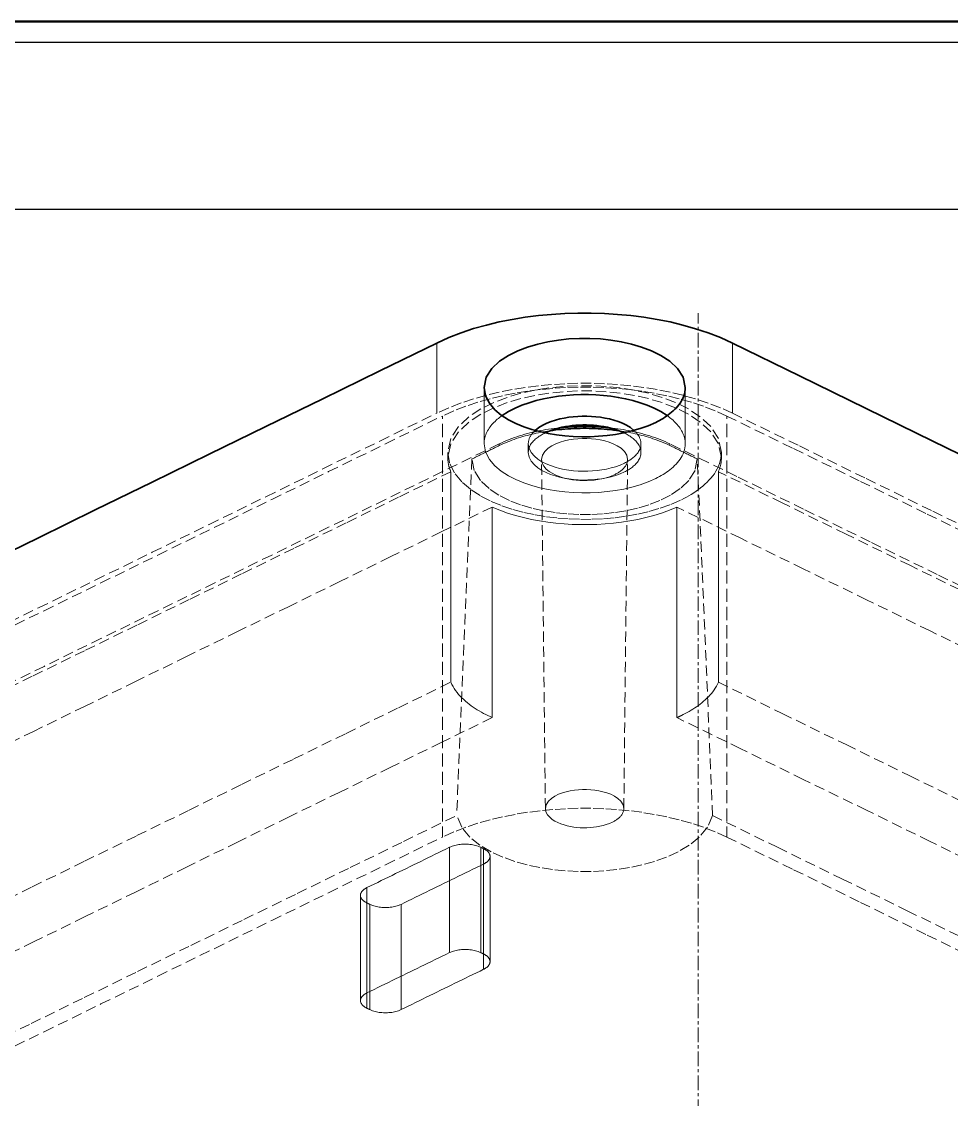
# Model space of a CAD drawing. Header units: millimetres. Extents: x 10 to 410, y 10 to 287.
# Drawn here: x 276.5 to 321.2, y 235.2 to 287 of the extents above; entities that cross this region are included whole.
import ezdxf

# ---------------------------------------------------------------- set-up
doc = ezdxf.new("R2010")
doc.units = ezdxf.units.MM
doc.linetypes.add('CENTER', pattern=[1.15, 0.7, -0.15, 0.15, -0.15])
doc.linetypes.add('DASHED', pattern=[0.75, 0.5, -0.25])
for name, color, linetype, lineweight in [('BORDER', 7, 'CONTINUOUS', 50), ('CENTER', 4, 'CENTER', 13), ('HIDDEN', 8, 'DASHED', 18), ('TITLE_BLOCK', 7, 'CONTINUOUS', 25), ('VISIBLE', 7, 'CONTINUOUS', 35)]:
    doc.layers.add(name, color=color, linetype=linetype, lineweight=lineweight)

msp = doc.modelspace()

# ---------------------------------------------------------------- linework, layer by layer
at = {"layer": 'BORDER'}
msp.add_lwpolyline([(10, 10), (410, 10), (410, 287), (10, 287)], close=True, dxfattribs=at)
at = {"layer": 'CENTER'}
msp.add_line((309, 169), (309, 273), dxfattribs=at)
at = {"layer": 'HIDDEN'}
for points in [[(296.442, 268.195), (296.442, 268.341), (296.442, 268.488), (296.442, 268.634), (296.442, 268.781), (296.442, 268.927), (296.442, 269.074), (296.442, 269.22), (296.442, 269.367), (296.442, 269.513), (296.442, 269.66), (296.442, 269.806), (296.442, 269.953), (296.442, 270.099), (296.442, 270.246), (296.442, 270.392), (296.442, 270.539), (296.442, 270.685), (296.442, 270.832), (296.442, 270.978), (296.442, 271.125), (296.442, 271.271), (296.442, 271.418), (296.442, 271.564)], [(310.646, 268.194), (310.646, 268.341), (310.646, 268.487), (310.646, 268.634), (310.646, 268.78), (310.646, 268.927), (310.646, 269.073), (310.646, 269.22), (310.646, 269.366), (310.646, 269.513), (310.646, 269.659), (310.646, 269.806), (310.646, 269.952), (310.646, 270.099), (310.646, 270.245), (310.646, 270.392), (310.646, 270.538), (310.646, 270.685), (310.646, 270.831), (310.646, 270.978), (310.646, 271.124), (310.646, 271.271), (310.646, 271.417), (310.646, 271.564)], [(310.646, 268.194), (310.067, 268.456), (309.475, 268.685), (308.872, 268.885), (308.26, 269.058), (307.643, 269.205), (307.02, 269.329), (306.393, 269.431), (305.763, 269.512), (305.13, 269.571), (304.496, 269.611), (303.862, 269.631), (303.226, 269.631), (302.592, 269.611), (301.958, 269.571), (301.325, 269.512), (300.695, 269.431), (300.068, 269.33), (299.445, 269.206), (298.827, 269.058), (298.216, 268.885), (297.613, 268.686), (297.021, 268.456), (296.442, 268.195)], [(310.372, 268.061), (309.816, 268.312), (309.246, 268.533), (308.667, 268.725), (308.079, 268.891), (307.485, 269.033), (306.886, 269.152), (306.283, 269.25), (305.677, 269.327), (305.069, 269.385), (304.46, 269.423), (303.849, 269.442), (303.239, 269.442), (302.628, 269.423), (302.019, 269.385), (301.411, 269.327), (300.805, 269.25), (300.202, 269.152), (299.603, 269.033), (299.009, 268.891), (298.421, 268.725), (297.841, 268.533), (297.272, 268.313), (296.715, 268.061)], [(310.11, 266.31), (309.967, 266.978), (309.597, 267.554), (309.097, 268.024), (308.524, 268.403), (307.908, 268.709), (307.267, 268.955), (306.607, 269.15), (305.936, 269.301), (305.258, 269.41), (304.574, 269.482), (303.887, 269.517), (303.2, 269.517), (302.513, 269.482), (301.829, 269.41), (301.151, 269.301), (300.48, 269.15), (299.821, 268.955), (299.179, 268.709), (298.563, 268.403), (297.99, 268.024), (297.49, 267.554), (297.12, 266.978), (296.977, 266.31)], [(310.11, 266.057), (309.967, 266.725), (309.597, 267.302), (309.097, 267.771), (308.524, 268.15), (307.908, 268.457), (307.267, 268.703), (306.607, 268.898), (305.936, 269.048), (305.258, 269.157), (304.574, 269.229), (303.887, 269.264), (303.2, 269.264), (302.513, 269.229), (301.829, 269.157), (301.151, 269.048), (300.48, 268.898), (299.821, 268.703), (299.179, 268.457), (298.563, 268.15), (297.99, 267.771), (297.49, 267.302), (297.12, 266.725), (296.977, 266.057)], [(298.715, 266.731), (298.715, 266.848), (298.715, 266.966), (298.715, 267.083), (298.715, 267.2), (298.715, 267.317), (298.715, 267.434), (298.715, 267.552), (298.715, 267.669), (298.715, 267.786), (298.715, 267.903), (298.715, 268.02), (298.715, 268.138), (298.715, 268.255), (298.715, 268.372), (298.715, 268.489), (298.715, 268.606), (298.715, 268.724), (298.715, 268.841), (298.715, 268.958), (298.715, 269.075), (298.715, 269.192), (298.715, 269.31), (298.715, 269.427)], [(308.372, 266.731), (308.372, 266.848), (308.372, 266.966), (308.372, 267.083), (308.372, 267.2), (308.372, 267.317), (308.372, 267.434), (308.372, 267.552), (308.372, 267.669), (308.372, 267.786), (308.372, 267.903), (308.372, 268.02), (308.372, 268.138), (308.372, 268.255), (308.372, 268.372), (308.372, 268.489), (308.372, 268.606), (308.372, 268.724), (308.372, 268.841), (308.372, 268.958), (308.372, 269.075), (308.372, 269.192), (308.372, 269.31), (308.372, 269.427)], [(233.614, 237.477), (236.345, 238.812), (239.077, 240.148), (241.809, 241.483), (244.54, 242.819), (247.272, 244.155), (250.004, 245.49), (252.735, 246.826), (255.467, 248.161), (258.199, 249.497), (260.93, 250.832), (263.662, 252.168), (266.394, 253.504), (269.125, 254.839), (271.857, 256.175), (274.589, 257.51), (277.321, 258.846), (280.052, 260.181), (282.784, 261.517), (285.516, 262.853), (288.247, 264.188), (290.979, 265.524), (293.711, 266.859), (296.442, 268.195)], [(310.646, 268.194), (313.852, 266.626), (317.058, 265.058), (320.264, 263.49), (323.47, 261.922), (326.676, 260.354), (329.883, 258.785), (333.089, 257.217), (336.295, 255.649), (339.501, 254.081), (342.707, 252.513), (345.913, 250.945), (349.12, 249.377), (352.326, 247.809), (355.532, 246.24), (358.738, 244.672), (361.944, 243.104), (365.151, 241.536), (368.357, 239.968), (371.563, 238.4), (374.769, 236.832), (377.975, 235.264), (381.181, 233.695), (384.388, 232.127)], [(233.887, 237.343), (236.619, 238.679), (239.35, 240.014), (242.082, 241.35), (244.814, 242.685), (247.545, 244.021), (250.277, 245.357), (253.009, 246.692), (255.74, 248.028), (258.472, 249.363), (261.204, 250.699), (263.935, 252.034), (266.667, 253.37), (269.399, 254.706), (272.13, 256.041), (274.862, 257.377), (277.594, 258.712), (280.325, 260.048), (283.057, 261.383), (285.789, 262.719), (288.52, 264.055), (291.252, 265.39), (293.984, 266.726), (296.715, 268.061)], [(296.715, 247.844), (296.715, 248.723), (296.715, 249.602), (296.715, 250.481), (296.715, 251.36), (296.715, 252.239), (296.715, 253.118), (296.715, 253.997), (296.715, 254.876), (296.715, 255.755), (296.715, 256.634), (296.715, 257.513), (296.715, 258.392), (296.715, 259.271), (296.715, 260.15), (296.715, 261.029), (296.715, 261.908), (296.715, 262.787), (296.715, 263.666), (296.715, 264.545), (296.715, 265.424), (296.715, 266.303), (296.715, 267.182), (296.715, 268.061)], [(299.579, 268.079), (299.52, 268.037), (299.462, 267.993), (299.406, 267.948), (299.35, 267.902), (299.296, 267.854), (299.243, 267.805), (299.191, 267.754), (299.142, 267.702), (299.093, 267.648), (299.047, 267.592), (299.003, 267.535), (298.961, 267.476), (298.922, 267.415), (298.885, 267.353), (298.851, 267.289), (298.821, 267.223), (298.794, 267.156), (298.77, 267.087), (298.751, 267.018), (298.735, 266.947), (298.724, 266.876), (298.717, 266.804), (298.715, 266.731)], [(308.372, 266.731), (308.37, 266.804), (308.363, 266.876), (308.352, 266.947), (308.336, 267.018), (308.317, 267.087), (308.293, 267.156), (308.266, 267.223), (308.236, 267.289), (308.202, 267.353), (308.165, 267.415), (308.126, 267.476), (308.084, 267.535), (308.04, 267.592), (307.994, 267.648), (307.946, 267.702), (307.896, 267.754), (307.844, 267.805), (307.791, 267.854), (307.737, 267.902), (307.681, 267.948), (307.625, 267.993), (307.567, 268.037), (307.508, 268.079)], [(310.372, 268.061), (313.579, 266.493), (316.785, 264.924), (319.991, 263.356), (323.197, 261.788), (326.403, 260.22), (329.609, 258.652), (332.816, 257.084), (336.022, 255.516), (339.228, 253.948), (342.434, 252.379), (345.64, 250.811), (348.847, 249.243), (352.053, 247.675), (355.259, 246.107), (358.465, 244.539), (361.671, 242.971), (364.877, 241.403), (368.084, 239.834), (371.29, 238.266), (374.496, 236.698), (377.702, 235.13), (380.908, 233.562), (384.114, 231.994)], [(310.372, 247.844), (310.372, 248.723), (310.372, 249.602), (310.372, 250.481), (310.372, 251.36), (310.372, 252.239), (310.372, 253.118), (310.372, 253.997), (310.372, 254.876), (310.372, 255.755), (310.372, 256.634), (310.372, 257.513), (310.372, 258.392), (310.372, 259.271), (310.372, 260.15), (310.372, 261.029), (310.372, 261.908), (310.372, 262.787), (310.372, 263.666), (310.372, 264.545), (310.372, 265.424), (310.372, 266.303), (310.372, 267.182), (310.372, 268.061)], [(299.447, 266.725), (299.564, 266.781), (299.684, 266.835), (299.804, 266.886), (299.925, 266.935), (300.047, 266.981), (300.17, 267.025), (300.293, 267.067), (300.417, 267.107), (300.542, 267.146), (300.668, 267.182), (300.794, 267.216), (300.92, 267.248), (301.047, 267.279), (301.175, 267.308), (301.302, 267.335), (301.43, 267.36), (301.559, 267.384), (301.687, 267.406), (301.816, 267.426), (301.945, 267.445), (302.075, 267.463), (302.204, 267.478), (302.334, 267.493)], [(299.447, 266.641), (299.546, 266.689), (299.647, 266.735), (299.748, 266.779), (299.85, 266.821), (299.953, 266.861), (300.056, 266.9), (300.16, 266.938), (300.265, 266.974), (300.37, 267.008), (300.475, 267.041), (300.581, 267.073), (300.687, 267.103), (300.794, 267.132), (300.901, 267.159), (301.008, 267.185), (301.116, 267.21), (301.224, 267.234), (301.332, 267.256), (301.44, 267.278), (301.549, 267.298), (301.658, 267.317), (301.767, 267.334), (301.876, 267.351)], [(301.175, 267.369), (301.151, 267.348), (301.128, 267.325), (301.105, 267.302), (301.083, 267.279), (301.061, 267.255), (301.04, 267.231), (301.019, 267.206), (301, 267.18), (300.981, 267.154), (300.963, 267.127), (300.946, 267.099), (300.93, 267.071), (300.915, 267.042), (300.902, 267.013), (300.889, 266.983), (300.878, 266.953), (300.868, 266.922), (300.859, 266.891), (300.852, 266.86), (300.847, 266.828), (300.843, 266.796), (300.84, 266.764), (300.84, 266.731)], [(301.651, 267.255), (301.6, 267.229), (301.549, 267.203), (301.499, 267.176), (301.45, 267.147), (301.402, 267.117), (301.354, 267.086), (301.307, 267.053), (301.261, 267.019), (301.217, 266.984), (301.174, 266.947), (301.132, 266.908), (301.092, 266.868), (301.053, 266.825), (301.017, 266.781), (300.983, 266.735), (300.952, 266.688), (300.924, 266.638), (300.899, 266.587), (300.878, 266.534), (300.862, 266.479), (300.85, 266.424), (300.842, 266.367), (300.84, 266.31)], [(304.753, 267.493), (304.883, 267.478), (305.013, 267.463), (305.142, 267.445), (305.271, 267.426), (305.4, 267.406), (305.529, 267.384), (305.657, 267.36), (305.785, 267.334), (305.913, 267.307), (306.04, 267.279), (306.167, 267.248), (306.294, 267.216), (306.42, 267.181), (306.545, 267.145), (306.67, 267.107), (306.794, 267.067), (306.918, 267.025), (307.041, 266.981), (307.163, 266.934), (307.284, 266.886), (307.404, 266.835), (307.523, 266.781), (307.641, 266.725)], [(305.211, 267.351), (305.32, 267.334), (305.429, 267.317), (305.538, 267.298), (305.647, 267.278), (305.755, 267.256), (305.863, 267.234), (305.971, 267.21), (306.079, 267.185), (306.186, 267.159), (306.293, 267.131), (306.4, 267.103), (306.506, 267.072), (306.612, 267.041), (306.718, 267.008), (306.823, 266.973), (306.927, 266.938), (307.031, 266.9), (307.134, 266.861), (307.237, 266.82), (307.339, 266.778), (307.441, 266.734), (307.541, 266.688), (307.641, 266.641)], [(306.248, 266.31), (306.245, 266.367), (306.238, 266.424), (306.225, 266.479), (306.209, 266.534), (306.188, 266.587), (306.163, 266.638), (306.135, 266.688), (306.104, 266.735), (306.07, 266.781), (306.034, 266.825), (305.995, 266.868), (305.955, 266.908), (305.914, 266.947), (305.87, 266.984), (305.826, 267.019), (305.78, 267.053), (305.733, 267.086), (305.685, 267.117), (305.637, 267.147), (305.588, 267.176), (305.538, 267.203), (305.487, 267.229), (305.436, 267.255)], [(306.248, 266.731), (306.247, 266.764), (306.244, 266.796), (306.24, 266.828), (306.235, 266.86), (306.228, 266.891), (306.219, 266.922), (306.209, 266.953), (306.198, 266.983), (306.185, 267.013), (306.172, 267.042), (306.157, 267.071), (306.141, 267.099), (306.124, 267.127), (306.106, 267.154), (306.087, 267.18), (306.068, 267.206), (306.047, 267.231), (306.026, 267.255), (306.005, 267.279), (305.982, 267.302), (305.959, 267.325), (305.936, 267.348), (305.912, 267.369)], [(299.447, 266.725), (296.715, 265.39), (293.983, 264.054), (291.251, 262.719), (288.52, 261.383), (285.788, 260.048), (283.056, 258.712), (280.325, 257.376), (277.593, 256.041), (274.861, 254.705), (272.13, 253.37), (269.398, 252.034), (266.666, 250.699), (263.935, 249.363), (261.203, 248.027), (258.471, 246.692), (255.74, 245.356), (253.008, 244.021), (250.276, 242.685), (247.545, 241.35), (244.813, 240.014), (242.081, 238.678), (239.35, 237.343), (236.618, 236.007)], [(298.136, 266), (298.193, 266.028), (298.25, 266.056), (298.307, 266.084), (298.364, 266.112), (298.421, 266.14), (298.478, 266.168), (298.535, 266.195), (298.592, 266.223), (298.649, 266.251), (298.706, 266.279), (298.763, 266.307), (298.82, 266.335), (298.877, 266.363), (298.934, 266.39), (298.991, 266.418), (299.048, 266.446), (299.105, 266.474), (299.162, 266.502), (299.219, 266.53), (299.276, 266.558), (299.333, 266.585), (299.39, 266.613), (299.447, 266.641)], [(298.715, 266.731), (298.784, 266.334), (298.97, 265.975), (299.233, 265.667), (299.544, 265.408), (299.886, 265.19), (300.247, 265.006), (300.622, 264.851), (301.006, 264.722), (301.398, 264.616), (301.794, 264.531), (302.194, 264.464), (302.596, 264.416), (303.001, 264.385), (303.406, 264.371), (303.811, 264.374), (304.216, 264.393), (304.62, 264.43), (305.022, 264.484), (305.421, 264.556), (305.816, 264.648), (306.205, 264.761), (306.587, 264.898), (306.958, 265.062)], [(299.447, 266.641), (299.447, 266.645), (299.447, 266.649), (299.447, 266.652), (299.447, 266.656), (299.447, 266.66), (299.447, 266.663), (299.447, 266.667), (299.447, 266.67), (299.447, 266.674), (299.447, 266.678), (299.447, 266.681), (299.447, 266.685), (299.447, 266.689), (299.447, 266.692), (299.447, 266.696), (299.447, 266.7), (299.447, 266.703), (299.447, 266.707), (299.447, 266.711), (299.447, 266.714), (299.447, 266.718), (299.447, 266.722), (299.447, 266.725)], [(300.84, 266.731), (300.878, 266.509), (300.982, 266.308), (301.13, 266.135), (301.304, 265.99), (301.495, 265.868), (301.698, 265.765), (301.907, 265.679), (302.123, 265.606), (302.342, 265.547), (302.564, 265.499), (302.788, 265.462), (303.013, 265.435), (303.24, 265.417), (303.466, 265.41), (303.693, 265.411), (303.92, 265.422), (304.146, 265.442), (304.371, 265.473), (304.595, 265.513), (304.816, 265.565), (305.034, 265.628), (305.248, 265.705), (305.455, 265.796)], [(300.84, 266.31), (300.84, 266.328), (300.84, 266.347), (300.84, 266.365), (300.84, 266.383), (300.84, 266.402), (300.84, 266.42), (300.84, 266.438), (300.84, 266.457), (300.84, 266.475), (300.84, 266.493), (300.84, 266.512), (300.84, 266.53), (300.84, 266.548), (300.84, 266.566), (300.84, 266.585), (300.84, 266.603), (300.84, 266.621), (300.84, 266.64), (300.84, 266.658), (300.84, 266.676), (300.84, 266.695), (300.84, 266.713), (300.84, 266.731)], [(305.61, 265.968), (305.566, 266.179), (305.451, 266.361), (305.294, 266.51), (305.114, 266.63), (304.92, 266.727), (304.717, 266.805), (304.51, 266.866), (304.298, 266.914), (304.084, 266.948), (303.868, 266.971), (303.652, 266.982), (303.435, 266.982), (303.219, 266.971), (303.003, 266.948), (302.789, 266.914), (302.578, 266.866), (302.37, 266.805), (302.167, 266.727), (301.974, 266.63), (301.793, 266.51), (301.636, 266.361), (301.521, 266.179), (301.477, 265.968)], [(305.455, 265.796), (305.505, 265.821), (305.555, 265.848), (305.604, 265.875), (305.652, 265.904), (305.7, 265.933), (305.746, 265.964), (305.792, 265.997), (305.837, 266.031), (305.88, 266.066), (305.923, 266.103), (305.963, 266.141), (306.003, 266.181), (306.04, 266.223), (306.075, 266.267), (306.108, 266.312), (306.138, 266.359), (306.166, 266.408), (306.19, 266.459), (306.21, 266.511), (306.226, 266.565), (306.238, 266.62), (306.245, 266.675), (306.248, 266.731)], [(306.248, 266.31), (306.248, 266.328), (306.248, 266.347), (306.248, 266.365), (306.248, 266.383), (306.248, 266.402), (306.248, 266.42), (306.248, 266.438), (306.248, 266.457), (306.248, 266.475), (306.248, 266.493), (306.248, 266.512), (306.248, 266.53), (306.248, 266.548), (306.248, 266.566), (306.248, 266.585), (306.248, 266.603), (306.248, 266.621), (306.248, 266.64), (306.248, 266.658), (306.248, 266.676), (306.248, 266.695), (306.248, 266.713), (306.248, 266.731)], [(306.958, 265.062), (307.047, 265.106), (307.135, 265.153), (307.223, 265.202), (307.309, 265.253), (307.394, 265.306), (307.477, 265.362), (307.559, 265.42), (307.639, 265.48), (307.716, 265.543), (307.792, 265.609), (307.865, 265.678), (307.935, 265.749), (308.001, 265.824), (308.064, 265.902), (308.123, 265.983), (308.177, 266.067), (308.226, 266.155), (308.269, 266.245), (308.305, 266.338), (308.334, 266.434), (308.355, 266.532), (308.368, 266.631), (308.372, 266.731)], [(381.383, 230.658), (378.177, 232.226), (374.97, 233.794), (371.764, 235.363), (368.558, 236.931), (365.352, 238.499), (362.146, 240.067), (358.94, 241.635), (355.733, 243.203), (352.527, 244.771), (349.321, 246.339), (346.115, 247.908), (342.909, 249.476), (339.702, 251.044), (336.496, 252.612), (333.29, 254.18), (330.084, 255.748), (326.878, 257.316), (323.672, 258.884), (320.465, 260.453), (317.259, 262.021), (314.053, 263.589), (310.847, 265.157), (307.641, 266.725)], [(307.641, 266.641), (307.641, 266.644), (307.641, 266.648), (307.641, 266.652), (307.641, 266.655), (307.641, 266.659), (307.641, 266.663), (307.641, 266.666), (307.641, 266.67), (307.641, 266.674), (307.641, 266.677), (307.641, 266.681), (307.641, 266.685), (307.641, 266.688), (307.641, 266.692), (307.641, 266.696), (307.641, 266.699), (307.641, 266.703), (307.641, 266.707), (307.641, 266.71), (307.641, 266.714), (307.641, 266.718), (307.641, 266.721), (307.641, 266.725)], [(307.641, 266.641), (307.698, 266.613), (307.755, 266.585), (307.812, 266.557), (307.869, 266.529), (307.926, 266.502), (307.983, 266.474), (308.04, 266.446), (308.097, 266.418), (308.154, 266.39), (308.211, 266.362), (308.268, 266.334), (308.324, 266.306), (308.381, 266.279), (308.438, 266.251), (308.495, 266.223), (308.552, 266.195), (308.609, 266.167), (308.666, 266.139), (308.723, 266.111), (308.78, 266.084), (308.837, 266.056), (308.894, 266.028), (308.951, 266)], [(296.977, 266.31), (297.071, 265.769), (297.323, 265.281), (297.681, 264.863), (298.105, 264.511), (298.569, 264.214), (299.061, 263.964), (299.57, 263.753), (300.093, 263.578), (300.625, 263.433), (301.164, 263.317), (301.708, 263.227), (302.255, 263.161), (302.805, 263.119), (303.356, 263.1), (303.908, 263.104), (304.458, 263.13), (305.008, 263.18), (305.554, 263.253), (306.097, 263.352), (306.634, 263.477), (307.163, 263.631), (307.682, 263.817), (308.187, 264.039)], [(296.977, 266.057), (296.977, 266.068), (296.977, 266.079), (296.977, 266.09), (296.977, 266.101), (296.977, 266.112), (296.977, 266.123), (296.977, 266.134), (296.977, 266.145), (296.977, 266.156), (296.977, 266.167), (296.977, 266.178), (296.977, 266.189), (296.977, 266.2), (296.977, 266.211), (296.977, 266.222), (296.977, 266.233), (296.977, 266.244), (296.977, 266.255), (296.977, 266.266), (296.977, 266.277), (296.977, 266.288), (296.977, 266.299), (296.977, 266.31)], [(296.977, 266.057), (296.977, 266.027), (296.978, 265.997), (296.979, 265.968), (296.981, 265.938), (296.984, 265.908), (296.987, 265.878), (296.991, 265.848), (296.995, 265.818), (297, 265.789), (297.005, 265.759), (297.011, 265.73), (297.017, 265.701), (297.024, 265.672), (297.032, 265.642), (297.04, 265.614), (297.048, 265.585), (297.057, 265.556), (297.067, 265.528), (297.077, 265.499), (297.087, 265.471), (297.098, 265.443), (297.109, 265.416), (297.121, 265.388)], [(300.84, 266.31), (300.878, 266.087), (300.982, 265.886), (301.13, 265.714), (301.304, 265.569), (301.495, 265.447), (301.698, 265.344), (301.907, 265.257), (302.123, 265.185), (302.342, 265.126), (302.564, 265.078), (302.788, 265.041), (303.013, 265.014), (303.24, 264.996), (303.466, 264.988), (303.693, 264.99), (303.92, 265.001), (304.146, 265.021), (304.371, 265.051), (304.595, 265.092), (304.816, 265.143), (305.034, 265.207), (305.248, 265.283), (305.455, 265.375)], [(305.455, 265.375), (305.505, 265.4), (305.555, 265.426), (305.604, 265.454), (305.652, 265.482), (305.7, 265.512), (305.746, 265.543), (305.792, 265.576), (305.837, 265.61), (305.88, 265.645), (305.923, 265.682), (305.963, 265.72), (306.003, 265.76), (306.04, 265.802), (306.075, 265.846), (306.108, 265.891), (306.138, 265.938), (306.166, 265.987), (306.19, 266.038), (306.21, 266.09), (306.226, 266.144), (306.238, 266.199), (306.245, 266.254), (306.248, 266.31)], [(308.187, 264.039), (308.308, 264.1), (308.429, 264.164), (308.547, 264.231), (308.665, 264.3), (308.78, 264.372), (308.893, 264.448), (309.004, 264.527), (309.113, 264.609), (309.219, 264.694), (309.321, 264.784), (309.42, 264.877), (309.515, 264.975), (309.606, 265.076), (309.692, 265.182), (309.772, 265.292), (309.845, 265.407), (309.911, 265.526), (309.97, 265.649), (310.019, 265.776), (310.058, 265.906), (310.087, 266.039), (310.104, 266.174), (310.11, 266.31)], [(309.966, 265.388), (309.978, 265.415), (309.989, 265.443), (310, 265.471), (310.01, 265.499), (310.02, 265.527), (310.03, 265.556), (310.039, 265.584), (310.047, 265.613), (310.055, 265.642), (310.063, 265.671), (310.07, 265.7), (310.076, 265.73), (310.082, 265.759), (310.087, 265.789), (310.092, 265.818), (310.096, 265.848), (310.1, 265.878), (310.103, 265.908), (310.106, 265.937), (310.108, 265.967), (310.109, 265.997), (310.11, 266.027), (310.11, 266.057)], [(310.11, 266.057), (310.11, 266.068), (310.11, 266.079), (310.11, 266.09), (310.11, 266.101), (310.11, 266.112), (310.11, 266.123), (310.11, 266.134), (310.11, 266.145), (310.11, 266.156), (310.11, 266.167), (310.11, 266.178), (310.11, 266.189), (310.11, 266.2), (310.11, 266.211), (310.11, 266.222), (310.11, 266.233), (310.11, 266.244), (310.11, 266.255), (310.11, 266.266), (310.11, 266.277), (310.11, 266.288), (310.11, 266.299), (310.11, 266.31)], [(298.136, 266), (298.102, 265.256), (298.069, 264.512), (298.036, 263.767), (298.003, 263.023), (297.97, 262.279), (297.937, 261.534), (297.905, 260.79), (297.872, 260.046), (297.84, 259.301), (297.808, 258.557), (297.776, 257.813), (297.744, 257.068), (297.713, 256.324), (297.681, 255.579), (297.65, 254.835), (297.619, 254.091), (297.588, 253.346), (297.557, 252.602), (297.526, 251.857), (297.495, 251.113), (297.465, 250.368), (297.434, 249.624), (297.404, 248.88)], [(308.951, 266), (308.843, 265.446), (308.543, 264.965), (308.132, 264.574), (307.66, 264.258), (307.152, 264.003), (306.622, 263.799), (306.077, 263.637), (305.522, 263.512), (304.961, 263.421), (304.395, 263.362), (303.828, 263.332), (303.259, 263.332), (302.691, 263.362), (302.126, 263.421), (301.565, 263.512), (301.01, 263.637), (300.465, 263.799), (299.935, 264.004), (299.427, 264.258), (298.954, 264.574), (298.543, 264.966), (298.244, 265.446), (298.136, 266)], [(301.477, 265.968), (301.509, 265.798), (301.589, 265.645), (301.702, 265.515), (301.836, 265.404), (301.982, 265.311), (302.137, 265.233), (302.297, 265.167), (302.461, 265.113), (302.628, 265.067), (302.798, 265.031), (302.969, 265.003), (303.141, 264.982), (303.314, 264.969), (303.487, 264.963), (303.66, 264.964), (303.833, 264.973), (304.006, 264.988), (304.177, 265.012), (304.348, 265.042), (304.516, 265.082), (304.683, 265.13), (304.846, 265.189), (305.004, 265.259)], [(301.66, 249.205), (301.652, 249.934), (301.645, 250.663), (301.637, 251.392), (301.629, 252.12), (301.621, 252.849), (301.613, 253.578), (301.605, 254.307), (301.597, 255.036), (301.589, 255.764), (301.581, 256.493), (301.573, 257.222), (301.565, 257.951), (301.557, 258.68), (301.549, 259.409), (301.541, 260.137), (301.533, 260.866), (301.525, 261.595), (301.517, 262.324), (301.509, 263.053), (301.501, 263.781), (301.493, 264.51), (301.485, 265.239), (301.477, 265.968)], [(305.004, 265.259), (305.042, 265.278), (305.08, 265.298), (305.117, 265.319), (305.154, 265.34), (305.19, 265.363), (305.226, 265.386), (305.26, 265.411), (305.294, 265.437), (305.327, 265.463), (305.36, 265.491), (305.391, 265.521), (305.421, 265.551), (305.449, 265.583), (305.476, 265.616), (305.501, 265.65), (305.524, 265.686), (305.545, 265.723), (305.564, 265.761), (305.579, 265.801), (305.592, 265.842), (305.601, 265.883), (305.607, 265.925), (305.61, 265.968)], [(305.427, 249.205), (305.435, 249.934), (305.443, 250.663), (305.451, 251.392), (305.458, 252.12), (305.466, 252.849), (305.474, 253.578), (305.482, 254.307), (305.49, 255.036), (305.498, 255.764), (305.506, 256.493), (305.514, 257.222), (305.522, 257.951), (305.53, 258.68), (305.538, 259.409), (305.546, 260.137), (305.554, 260.866), (305.562, 261.595), (305.57, 262.324), (305.578, 263.053), (305.586, 263.781), (305.594, 264.51), (305.602, 265.239), (305.61, 265.968)], [(309.683, 248.879), (309.653, 249.623), (309.622, 250.368), (309.591, 251.112), (309.561, 251.857), (309.53, 252.601), (309.499, 253.346), (309.468, 254.09), (309.437, 254.834), (309.406, 255.579), (309.374, 256.323), (309.343, 257.068), (309.311, 257.812), (309.279, 258.556), (309.247, 259.301), (309.215, 260.045), (309.182, 260.79), (309.15, 261.534), (309.117, 262.278), (309.084, 263.023), (309.051, 263.767), (309.018, 264.511), (308.985, 265.256), (308.951, 266)], [(297.121, 265.388), (294.609, 264.16), (292.098, 262.932), (289.586, 261.704), (287.074, 260.476), (284.563, 259.248), (282.051, 258.02), (279.539, 256.792), (277.028, 255.564), (274.516, 254.336), (272.005, 253.108), (269.493, 251.88), (266.981, 250.652), (264.47, 249.424), (261.958, 248.196), (259.446, 246.968), (256.935, 245.74), (254.423, 244.512), (251.911, 243.284), (249.4, 242.056), (246.888, 240.828), (244.377, 239.6), (241.865, 238.372), (239.353, 237.144)], [(297.121, 255.28), (297.121, 255.719), (297.121, 256.159), (297.121, 256.598), (297.121, 257.038), (297.121, 257.477), (297.121, 257.917), (297.121, 258.356), (297.121, 258.796), (297.121, 259.235), (297.121, 259.675), (297.121, 260.114), (297.121, 260.554), (297.121, 260.993), (297.121, 261.433), (297.121, 261.872), (297.121, 262.312), (297.121, 262.751), (297.121, 263.191), (297.121, 263.63), (297.121, 264.07), (297.121, 264.509), (297.121, 264.949), (297.121, 265.388)], [(380.427, 230.925), (377.363, 232.424), (374.3, 233.922), (371.236, 235.42), (368.173, 236.919), (365.109, 238.417), (362.046, 239.916), (358.982, 241.414), (355.919, 242.912), (352.855, 244.411), (349.792, 245.909), (346.728, 247.407), (343.665, 248.906), (340.601, 250.404), (337.538, 251.902), (334.474, 253.401), (331.41, 254.899), (328.347, 256.397), (325.283, 257.896), (322.22, 259.394), (319.156, 260.892), (316.093, 262.391), (313.029, 263.889), (309.966, 265.388)], [(309.966, 255.279), (309.966, 255.719), (309.966, 256.158), (309.966, 256.598), (309.966, 257.037), (309.966, 257.477), (309.966, 257.916), (309.966, 258.356), (309.966, 258.795), (309.966, 259.235), (309.966, 259.674), (309.966, 260.114), (309.966, 260.553), (309.966, 260.993), (309.966, 261.432), (309.966, 261.872), (309.966, 262.311), (309.966, 262.751), (309.966, 263.19), (309.966, 263.63), (309.966, 264.069), (309.966, 264.509), (309.966, 264.948), (309.966, 265.388)], [(299.109, 263.689), (296.662, 262.493), (294.215, 261.296), (291.768, 260.1), (289.321, 258.903), (286.874, 257.707), (284.427, 256.511), (281.98, 255.314), (279.533, 254.118), (277.086, 252.921), (274.639, 251.725), (272.192, 250.529), (269.745, 249.332), (267.298, 248.136), (264.851, 246.939), (262.404, 245.743), (259.957, 244.547), (257.51, 243.35), (255.063, 242.154), (252.616, 240.957), (250.169, 239.761), (247.722, 238.565), (245.275, 237.368), (242.828, 236.172)], [(299.109, 263.689), (299.474, 263.537), (299.846, 263.404), (300.223, 263.287), (300.605, 263.186), (300.991, 263.099), (301.379, 263.026), (301.77, 262.966), (302.162, 262.918), (302.556, 262.883), (302.95, 262.859), (303.345, 262.848), (303.741, 262.848), (304.136, 262.859), (304.53, 262.883), (304.924, 262.918), (305.316, 262.965), (305.707, 263.025), (306.095, 263.099), (306.481, 263.185), (306.863, 263.287), (307.24, 263.403), (307.612, 263.537), (307.977, 263.689)], [(299.109, 253.581), (299.109, 254.02), (299.109, 254.46), (299.109, 254.899), (299.109, 255.339), (299.109, 255.778), (299.109, 256.218), (299.109, 256.657), (299.109, 257.097), (299.109, 257.536), (299.109, 257.976), (299.109, 258.415), (299.109, 258.855), (299.109, 259.294), (299.109, 259.734), (299.109, 260.173), (299.109, 260.613), (299.109, 261.052), (299.109, 261.491), (299.109, 261.931), (299.109, 262.37), (299.109, 262.81), (299.109, 263.249), (299.109, 263.689)], [(307.977, 253.58), (307.977, 254.02), (307.977, 254.459), (307.977, 254.899), (307.977, 255.338), (307.977, 255.778), (307.977, 256.217), (307.977, 256.657), (307.977, 257.096), (307.977, 257.536), (307.977, 257.975), (307.977, 258.415), (307.977, 258.854), (307.977, 259.294), (307.977, 259.733), (307.977, 260.173), (307.977, 260.612), (307.977, 261.052), (307.977, 261.491), (307.977, 261.931), (307.977, 262.37), (307.977, 262.81), (307.977, 263.249), (307.977, 263.689)], [(377.695, 229.59), (374.664, 231.072), (371.633, 232.555), (368.601, 234.037), (365.57, 235.52), (362.539, 237.003), (359.508, 238.485), (356.477, 239.968), (353.445, 241.45), (350.414, 242.933), (347.383, 244.415), (344.352, 245.898), (341.32, 247.38), (338.289, 248.863), (335.258, 250.346), (332.227, 251.828), (329.196, 253.311), (326.164, 254.793), (323.133, 256.276), (320.102, 257.758), (317.071, 259.241), (314.04, 260.723), (311.008, 262.206), (307.977, 263.689)], [(239.353, 227.036), (241.865, 228.264), (244.377, 229.492), (246.888, 230.72), (249.4, 231.948), (251.911, 233.176), (254.423, 234.404), (256.935, 235.632), (259.446, 236.86), (261.958, 238.088), (264.47, 239.316), (266.981, 240.544), (269.493, 241.772), (272.005, 243), (274.516, 244.228), (277.028, 245.456), (279.539, 246.684), (282.051, 247.912), (284.563, 249.14), (287.074, 250.368), (289.586, 251.596), (292.098, 252.824), (294.609, 254.052), (297.121, 255.28)], [(297.121, 255.28), (297.171, 255.175), (297.226, 255.073), (297.287, 254.974), (297.353, 254.878), (297.423, 254.785), (297.497, 254.696), (297.575, 254.61), (297.656, 254.527), (297.74, 254.446), (297.827, 254.369), (297.916, 254.294), (298.007, 254.222), (298.1, 254.153), (298.195, 254.086), (298.292, 254.021), (298.39, 253.959), (298.489, 253.899), (298.59, 253.841), (298.692, 253.785), (298.795, 253.731), (298.899, 253.679), (299.003, 253.629), (299.109, 253.581)], [(308.187, 253.678), (308.282, 253.726), (308.376, 253.775), (308.469, 253.825), (308.561, 253.878), (308.653, 253.932), (308.743, 253.988), (308.832, 254.045), (308.92, 254.105), (309.006, 254.167), (309.091, 254.231), (309.174, 254.297), (309.255, 254.365), (309.335, 254.435), (309.412, 254.508), (309.487, 254.583), (309.559, 254.661), (309.628, 254.741), (309.695, 254.824), (309.757, 254.91), (309.816, 254.998), (309.871, 255.089), (309.921, 255.183), (309.966, 255.279)], [(309.966, 255.279), (313.029, 253.781), (316.093, 252.282), (319.156, 250.784), (322.22, 249.286), (325.283, 247.787), (328.347, 246.289), (331.41, 244.791), (334.474, 243.292), (337.538, 241.794), (340.601, 240.296), (343.665, 238.797), (346.728, 237.299), (349.792, 235.801), (352.855, 234.302), (355.919, 232.804), (358.982, 231.305), (362.046, 229.807), (365.109, 228.309), (368.173, 226.81), (371.236, 225.312), (374.3, 223.814), (377.363, 222.315), (380.427, 220.817)], [(307.977, 253.58), (307.986, 253.584), (307.995, 253.588), (308.005, 253.593), (308.014, 253.597), (308.023, 253.601), (308.032, 253.605), (308.041, 253.609), (308.05, 253.613), (308.059, 253.618), (308.069, 253.622), (308.078, 253.626), (308.087, 253.63), (308.096, 253.635), (308.105, 253.639), (308.114, 253.643), (308.123, 253.648), (308.132, 253.652), (308.141, 253.656), (308.15, 253.661), (308.159, 253.665), (308.168, 253.669), (308.178, 253.674), (308.187, 253.678)], [(299.109, 253.581), (296.662, 252.384), (294.215, 251.188), (291.768, 249.991), (289.321, 248.795), (286.874, 247.599), (284.427, 246.402), (281.98, 245.206), (279.533, 244.009), (277.086, 242.813), (274.639, 241.617), (272.192, 240.42), (269.745, 239.224), (267.298, 238.027), (264.851, 236.831), (262.404, 235.635), (259.957, 234.438), (257.51, 233.242), (255.063, 232.045), (252.616, 230.849), (250.169, 229.653), (247.722, 228.456), (245.275, 227.26), (242.828, 226.063)], [(377.695, 219.481), (374.664, 220.964), (371.633, 222.447), (368.601, 223.929), (365.57, 225.412), (362.539, 226.894), (359.508, 228.377), (356.477, 229.859), (353.445, 231.342), (350.414, 232.824), (347.383, 234.307), (344.352, 235.79), (341.32, 237.272), (338.289, 238.755), (335.258, 240.237), (332.227, 241.72), (329.196, 243.202), (326.164, 244.685), (323.133, 246.167), (320.102, 247.65), (317.071, 249.133), (314.04, 250.615), (311.008, 252.098), (307.977, 253.58)], [(305.427, 249.205), (305.387, 249.397), (305.282, 249.564), (305.139, 249.699), (304.974, 249.809), (304.798, 249.897), (304.613, 249.968), (304.424, 250.024), (304.231, 250.067), (304.036, 250.099), (303.84, 250.12), (303.642, 250.13), (303.445, 250.13), (303.247, 250.12), (303.051, 250.099), (302.856, 250.067), (302.663, 250.024), (302.474, 249.968), (302.289, 249.897), (302.113, 249.809), (301.948, 249.699), (301.805, 249.564), (301.7, 249.397), (301.66, 249.205)], [(310.372, 247.844), (309.816, 248.095), (309.246, 248.316), (308.667, 248.508), (308.079, 248.674), (307.485, 248.816), (306.886, 248.935), (306.283, 249.033), (305.677, 249.111), (305.069, 249.168), (304.46, 249.206), (303.849, 249.225), (303.239, 249.225), (302.628, 249.206), (302.019, 249.168), (301.411, 249.111), (300.805, 249.033), (300.202, 248.936), (299.603, 248.816), (299.009, 248.674), (298.421, 248.508), (297.841, 248.316), (297.272, 248.096), (296.715, 247.844)], [(301.66, 249.205), (301.689, 249.051), (301.762, 248.911), (301.866, 248.792), (301.987, 248.692), (302.12, 248.607), (302.261, 248.536), (302.407, 248.476), (302.557, 248.426), (302.71, 248.384), (302.864, 248.351), (303.02, 248.326), (303.176, 248.307), (303.334, 248.295), (303.492, 248.29), (303.65, 248.291), (303.807, 248.298), (303.965, 248.313), (304.121, 248.334), (304.277, 248.362), (304.43, 248.398), (304.582, 248.442), (304.731, 248.495), (304.875, 248.559)], [(304.875, 248.559), (304.91, 248.576), (304.944, 248.594), (304.978, 248.613), (305.011, 248.633), (305.044, 248.654), (305.077, 248.675), (305.108, 248.698), (305.139, 248.721), (305.169, 248.746), (305.199, 248.771), (305.227, 248.798), (305.254, 248.825), (305.28, 248.854), (305.305, 248.884), (305.328, 248.916), (305.349, 248.948), (305.368, 248.982), (305.385, 249.017), (305.399, 249.053), (305.411, 249.09), (305.419, 249.128), (305.425, 249.166), (305.427, 249.205)], [(238.661, 220.159), (241.215, 221.407), (243.769, 222.656), (246.323, 223.905), (248.877, 225.154), (251.431, 226.402), (253.985, 227.651), (256.539, 228.9), (259.093, 230.149), (261.647, 231.397), (264.201, 232.646), (266.755, 233.895), (269.309, 235.143), (271.863, 236.392), (274.417, 237.641), (276.971, 238.89), (279.526, 240.138), (282.08, 241.387), (284.634, 242.636), (287.188, 243.885), (289.742, 245.133), (292.296, 246.382), (294.85, 247.631), (297.404, 248.88)], [(309.683, 248.879), (309.442, 248.314), (309.048, 247.84), (308.567, 247.453), (308.036, 247.137), (307.475, 246.88), (306.893, 246.672), (306.298, 246.507), (305.694, 246.379), (305.084, 246.285), (304.469, 246.224), (303.852, 246.193), (303.234, 246.193), (302.617, 246.224), (302.003, 246.285), (301.392, 246.379), (300.788, 246.507), (300.193, 246.673), (299.612, 246.881), (299.05, 247.138), (298.519, 247.453), (298.039, 247.84), (297.645, 248.314), (297.404, 248.88)], [(309.683, 248.879), (312.8, 247.354), (315.918, 245.83), (319.035, 244.305), (322.152, 242.78), (325.27, 241.255), (328.387, 239.731), (331.505, 238.206), (334.622, 236.681), (337.739, 235.157), (340.857, 233.632), (343.974, 232.107), (347.092, 230.583), (350.209, 229.058), (353.326, 227.533), (356.444, 226.009), (359.561, 224.484), (362.678, 222.959), (365.796, 221.434), (368.913, 219.91), (372.031, 218.385), (375.148, 216.86), (378.265, 215.336), (381.383, 213.811)], [(233.887, 217.126), (236.619, 218.462), (239.35, 219.798), (242.082, 221.133), (244.814, 222.469), (247.545, 223.804), (250.277, 225.14), (253.009, 226.475), (255.74, 227.811), (258.472, 229.147), (261.204, 230.482), (263.935, 231.818), (266.667, 233.153), (269.399, 234.489), (272.13, 235.824), (274.862, 237.16), (277.594, 238.495), (280.325, 239.831), (283.057, 241.167), (285.789, 242.502), (288.52, 243.838), (291.252, 245.173), (293.984, 246.509), (296.715, 247.844)], [(297.055, 247.352), (297.116, 247.38), (297.179, 247.404), (297.243, 247.425), (297.307, 247.444), (297.373, 247.459), (297.439, 247.472), (297.505, 247.483), (297.572, 247.492), (297.638, 247.498), (297.706, 247.502), (297.773, 247.504), (297.84, 247.504), (297.907, 247.502), (297.974, 247.498), (298.041, 247.492), (298.108, 247.483), (298.174, 247.472), (298.24, 247.459), (298.305, 247.444), (298.37, 247.425), (298.434, 247.404), (298.496, 247.38), (298.557, 247.352)], [(310.372, 247.844), (313.579, 246.276), (316.785, 244.708), (319.991, 243.14), (323.197, 241.571), (326.403, 240.003), (329.609, 238.435), (332.816, 236.867), (336.022, 235.299), (339.228, 233.731), (342.434, 232.163), (345.64, 230.595), (348.847, 229.026), (352.053, 227.458), (355.259, 225.89), (358.465, 224.322), (361.671, 222.754), (364.877, 221.186), (368.084, 219.618), (371.29, 218.05), (374.496, 216.481), (377.702, 214.913), (380.908, 213.345), (384.114, 211.777)], [(293.094, 245.416), (293.266, 245.5), (293.439, 245.584), (293.611, 245.668), (293.783, 245.753), (293.955, 245.837), (294.127, 245.921), (294.3, 246.005), (294.472, 246.089), (294.644, 246.174), (294.816, 246.258), (294.989, 246.342), (295.161, 246.426), (295.333, 246.51), (295.505, 246.595), (295.677, 246.679), (295.85, 246.763), (296.022, 246.847), (296.194, 246.931), (296.366, 247.016), (296.538, 247.1), (296.711, 247.184), (296.883, 247.268), (297.055, 247.352)], [(297.055, 242.298), (297.055, 242.518), (297.055, 242.738), (297.055, 242.957), (297.055, 243.177), (297.055, 243.397), (297.055, 243.617), (297.055, 243.836), (297.055, 244.056), (297.055, 244.276), (297.055, 244.496), (297.055, 244.715), (297.055, 244.935), (297.055, 245.155), (297.055, 245.375), (297.055, 245.594), (297.055, 245.814), (297.055, 246.034), (297.055, 246.254), (297.055, 246.473), (297.055, 246.693), (297.055, 246.913), (297.055, 247.133), (297.055, 247.352)], [(298.557, 247.352), (298.563, 247.349), (298.569, 247.347), (298.575, 247.344), (298.581, 247.341), (298.587, 247.338), (298.593, 247.335), (298.599, 247.332), (298.605, 247.329), (298.611, 247.326), (298.617, 247.323), (298.623, 247.32), (298.629, 247.317), (298.635, 247.315), (298.641, 247.312), (298.646, 247.309), (298.652, 247.306), (298.658, 247.303), (298.664, 247.3), (298.67, 247.297), (298.676, 247.294), (298.682, 247.291), (298.688, 247.288), (298.694, 247.286)], [(298.557, 242.298), (298.557, 242.518), (298.557, 242.738), (298.557, 242.957), (298.557, 243.177), (298.557, 243.397), (298.557, 243.617), (298.557, 243.836), (298.557, 244.056), (298.557, 244.276), (298.557, 244.496), (298.557, 244.715), (298.557, 244.935), (298.557, 245.155), (298.557, 245.375), (298.557, 245.594), (298.557, 245.814), (298.557, 246.034), (298.557, 246.254), (298.557, 246.473), (298.557, 246.693), (298.557, 246.913), (298.557, 247.133), (298.557, 247.352)], [(298.694, 247.286), (298.714, 247.276), (298.733, 247.265), (298.752, 247.255), (298.771, 247.243), (298.79, 247.232), (298.808, 247.219), (298.826, 247.207), (298.844, 247.193), (298.861, 247.18), (298.877, 247.165), (298.893, 247.15), (298.909, 247.134), (298.924, 247.118), (298.937, 247.101), (298.95, 247.083), (298.962, 247.064), (298.973, 247.045), (298.982, 247.025), (298.99, 247.005), (298.997, 246.984), (299.001, 246.962), (299.004, 246.94), (299.005, 246.918)], [(298.694, 242.231), (298.694, 242.451), (298.694, 242.671), (298.694, 242.891), (298.694, 243.11), (298.694, 243.33), (298.694, 243.55), (298.694, 243.77), (298.694, 243.989), (298.694, 244.209), (298.694, 244.429), (298.694, 244.649), (298.694, 244.868), (298.694, 245.088), (298.694, 245.308), (298.694, 245.528), (298.694, 245.747), (298.694, 245.967), (298.694, 246.187), (298.694, 246.407), (298.694, 246.626), (298.694, 246.846), (298.694, 247.066), (298.694, 247.286)], [(299.005, 246.918), (299.004, 246.896), (299.001, 246.874), (298.997, 246.853), (298.99, 246.832), (298.982, 246.811), (298.973, 246.791), (298.962, 246.772), (298.95, 246.754), (298.937, 246.736), (298.923, 246.719), (298.909, 246.702), (298.893, 246.686), (298.877, 246.671), (298.861, 246.657), (298.844, 246.643), (298.826, 246.63), (298.808, 246.617), (298.79, 246.605), (298.771, 246.593), (298.752, 246.582), (298.733, 246.571), (298.714, 246.561), (298.694, 246.551)], [(299.005, 241.864), (299.005, 242.084), (299.005, 242.304), (299.005, 242.523), (299.005, 242.743), (299.005, 242.963), (299.005, 243.183), (299.005, 243.402), (299.005, 243.622), (299.005, 243.842), (299.005, 244.062), (299.005, 244.281), (299.005, 244.501), (299.005, 244.721), (299.005, 244.941), (299.005, 245.16), (299.005, 245.38), (299.005, 245.6), (299.005, 245.82), (299.005, 246.039), (299.005, 246.259), (299.005, 246.479), (299.005, 246.699), (299.005, 246.918)], [(294.733, 244.614), (294.905, 244.699), (295.077, 244.783), (295.25, 244.867), (295.422, 244.951), (295.594, 245.035), (295.766, 245.12), (295.938, 245.204), (296.111, 245.288), (296.283, 245.372), (296.455, 245.456), (296.627, 245.541), (296.799, 245.625), (296.972, 245.709), (297.144, 245.793), (297.316, 245.877), (297.488, 245.962), (297.661, 246.046), (297.833, 246.13), (298.005, 246.214), (298.177, 246.298), (298.349, 246.383), (298.522, 246.467), (298.694, 246.551)], [(298.694, 241.497), (298.694, 241.716), (298.694, 241.936), (298.694, 242.156), (298.694, 242.376), (298.694, 242.595), (298.694, 242.815), (298.694, 243.035), (298.694, 243.255), (298.694, 243.474), (298.694, 243.694), (298.694, 243.914), (298.694, 244.134), (298.694, 244.353), (298.694, 244.573), (298.694, 244.793), (298.694, 245.013), (298.694, 245.232), (298.694, 245.452), (298.694, 245.672), (298.694, 245.892), (298.694, 246.111), (298.694, 246.331), (298.694, 246.551)], [(293.094, 245.416), (293.075, 245.406), (293.055, 245.396), (293.036, 245.385), (293.017, 245.374), (292.998, 245.362), (292.98, 245.35), (292.962, 245.337), (292.944, 245.324), (292.927, 245.31), (292.911, 245.295), (292.895, 245.28), (292.879, 245.265), (292.865, 245.248), (292.851, 245.231), (292.838, 245.213), (292.826, 245.195), (292.815, 245.175), (292.806, 245.155), (292.798, 245.135), (292.791, 245.114), (292.787, 245.092), (292.784, 245.07), (292.783, 245.048)], [(293.094, 240.362), (293.094, 240.581), (293.094, 240.801), (293.094, 241.021), (293.094, 241.241), (293.094, 241.46), (293.094, 241.68), (293.094, 241.9), (293.094, 242.12), (293.094, 242.339), (293.094, 242.559), (293.094, 242.779), (293.094, 242.999), (293.094, 243.218), (293.094, 243.438), (293.094, 243.658), (293.094, 243.878), (293.094, 244.097), (293.094, 244.317), (293.094, 244.537), (293.094, 244.757), (293.094, 244.976), (293.094, 245.196), (293.094, 245.416)], [(292.783, 245.048), (292.784, 245.026), (292.787, 245.005), (292.791, 244.983), (292.798, 244.962), (292.806, 244.942), (292.815, 244.922), (292.826, 244.902), (292.838, 244.884), (292.851, 244.866), (292.865, 244.849), (292.879, 244.832), (292.895, 244.817), (292.911, 244.802), (292.927, 244.787), (292.944, 244.773), (292.962, 244.76), (292.98, 244.747), (292.998, 244.735), (293.017, 244.723), (293.036, 244.712), (293.055, 244.701), (293.074, 244.691), (293.094, 244.681)], [(292.783, 239.994), (292.783, 240.214), (292.783, 240.434), (292.783, 240.654), (292.783, 240.873), (292.783, 241.093), (292.783, 241.313), (292.783, 241.533), (292.783, 241.752), (292.783, 241.972), (292.783, 242.192), (292.783, 242.412), (292.783, 242.631), (292.783, 242.851), (292.783, 243.071), (292.783, 243.29), (292.783, 243.51), (292.783, 243.73), (292.783, 243.95), (292.783, 244.169), (292.783, 244.389), (292.783, 244.609), (292.783, 244.829), (292.783, 245.048)], [(293.094, 244.681), (293.1, 244.678), (293.106, 244.675), (293.112, 244.672), (293.118, 244.67), (293.124, 244.667), (293.13, 244.664), (293.136, 244.661), (293.142, 244.658), (293.147, 244.655), (293.153, 244.652), (293.159, 244.649), (293.165, 244.646), (293.171, 244.643), (293.177, 244.641), (293.183, 244.638), (293.189, 244.635), (293.195, 244.632), (293.201, 244.629), (293.207, 244.626), (293.213, 244.623), (293.219, 244.62), (293.225, 244.617), (293.231, 244.614)], [(293.094, 239.627), (293.094, 239.847), (293.094, 240.066), (293.094, 240.286), (293.094, 240.506), (293.094, 240.726), (293.094, 240.945), (293.094, 241.165), (293.094, 241.385), (293.094, 241.605), (293.094, 241.824), (293.094, 242.044), (293.094, 242.264), (293.094, 242.484), (293.094, 242.703), (293.094, 242.923), (293.094, 243.143), (293.094, 243.363), (293.094, 243.582), (293.094, 243.802), (293.094, 244.022), (293.094, 244.242), (293.094, 244.461), (293.094, 244.681)], [(293.231, 244.614), (293.292, 244.587), (293.354, 244.562), (293.418, 244.541), (293.483, 244.523), (293.548, 244.507), (293.614, 244.494), (293.68, 244.484), (293.747, 244.475), (293.814, 244.469), (293.881, 244.465), (293.948, 244.462), (294.015, 244.462), (294.082, 244.465), (294.15, 244.469), (294.216, 244.475), (294.283, 244.484), (294.349, 244.494), (294.415, 244.507), (294.481, 244.523), (294.545, 244.541), (294.609, 244.562), (294.672, 244.587), (294.733, 244.614)], [(293.231, 239.56), (293.231, 239.78), (293.231, 240), (293.231, 240.219), (293.231, 240.439), (293.231, 240.659), (293.231, 240.879), (293.231, 241.098), (293.231, 241.318), (293.231, 241.538), (293.231, 241.758), (293.231, 241.977), (293.231, 242.197), (293.231, 242.417), (293.231, 242.637), (293.231, 242.856), (293.231, 243.076), (293.231, 243.296), (293.231, 243.516), (293.231, 243.735), (293.231, 243.955), (293.231, 244.175), (293.231, 244.395), (293.231, 244.614)], [(294.733, 239.56), (294.733, 239.78), (294.733, 240), (294.733, 240.219), (294.733, 240.439), (294.733, 240.659), (294.733, 240.879), (294.733, 241.098), (294.733, 241.318), (294.733, 241.538), (294.733, 241.758), (294.733, 241.977), (294.733, 242.197), (294.733, 242.417), (294.733, 242.637), (294.733, 242.856), (294.733, 243.076), (294.733, 243.296), (294.733, 243.516), (294.733, 243.735), (294.733, 243.955), (294.733, 244.175), (294.733, 244.395), (294.733, 244.614)], [(293.094, 240.362), (293.266, 240.446), (293.439, 240.53), (293.611, 240.614), (293.783, 240.698), (293.955, 240.783), (294.127, 240.867), (294.3, 240.951), (294.472, 241.035), (294.644, 241.119), (294.816, 241.204), (294.989, 241.288), (295.161, 241.372), (295.333, 241.456), (295.505, 241.54), (295.677, 241.625), (295.85, 241.709), (296.022, 241.793), (296.194, 241.877), (296.366, 241.961), (296.538, 242.046), (296.711, 242.13), (296.883, 242.214), (297.055, 242.298)], [(297.055, 242.298), (297.116, 242.326), (297.179, 242.35), (297.243, 242.371), (297.307, 242.389), (297.373, 242.405), (297.439, 242.418), (297.505, 242.429), (297.572, 242.437), (297.638, 242.444), (297.706, 242.448), (297.773, 242.45), (297.84, 242.45), (297.907, 242.448), (297.974, 242.444), (298.041, 242.437), (298.108, 242.429), (298.174, 242.418), (298.24, 242.405), (298.305, 242.389), (298.37, 242.371), (298.434, 242.35), (298.496, 242.326), (298.557, 242.298)], [(298.557, 242.298), (298.563, 242.295), (298.569, 242.292), (298.575, 242.289), (298.581, 242.287), (298.587, 242.284), (298.593, 242.281), (298.599, 242.278), (298.605, 242.275), (298.611, 242.272), (298.617, 242.269), (298.623, 242.266), (298.629, 242.263), (298.635, 242.26), (298.641, 242.257), (298.646, 242.255), (298.652, 242.252), (298.658, 242.249), (298.664, 242.246), (298.67, 242.243), (298.676, 242.24), (298.682, 242.237), (298.688, 242.234), (298.694, 242.231)], [(298.694, 242.231), (298.714, 242.221), (298.733, 242.211), (298.752, 242.2), (298.771, 242.189), (298.79, 242.177), (298.808, 242.165), (298.826, 242.153), (298.844, 242.139), (298.861, 242.125), (298.877, 242.111), (298.893, 242.096), (298.909, 242.08), (298.924, 242.064), (298.937, 242.047), (298.95, 242.029), (298.962, 242.01), (298.973, 241.991), (298.982, 241.971), (298.99, 241.95), (298.997, 241.929), (299.001, 241.908), (299.004, 241.886), (299.005, 241.864)], [(299.005, 241.864), (299.004, 241.842), (299.001, 241.82), (298.997, 241.799), (298.99, 241.778), (298.982, 241.757), (298.973, 241.737), (298.962, 241.718), (298.95, 241.699), (298.937, 241.682), (298.923, 241.664), (298.909, 241.648), (298.893, 241.632), (298.877, 241.617), (298.861, 241.603), (298.844, 241.589), (298.826, 241.576), (298.808, 241.563), (298.79, 241.551), (298.771, 241.539), (298.752, 241.528), (298.733, 241.517), (298.714, 241.507), (298.694, 241.497)], [(294.733, 239.56), (294.905, 239.644), (295.077, 239.729), (295.25, 239.813), (295.422, 239.897), (295.594, 239.981), (295.766, 240.065), (295.938, 240.15), (296.111, 240.234), (296.283, 240.318), (296.455, 240.402), (296.627, 240.486), (296.799, 240.571), (296.972, 240.655), (297.144, 240.739), (297.316, 240.823), (297.488, 240.907), (297.661, 240.992), (297.833, 241.076), (298.005, 241.16), (298.177, 241.244), (298.349, 241.328), (298.522, 241.413), (298.694, 241.497)], [(293.094, 240.362), (293.075, 240.352), (293.055, 240.341), (293.036, 240.331), (293.017, 240.319), (292.998, 240.308), (292.98, 240.296), (292.962, 240.283), (292.944, 240.27), (292.927, 240.256), (292.911, 240.241), (292.895, 240.226), (292.879, 240.21), (292.865, 240.194), (292.851, 240.177), (292.838, 240.159), (292.826, 240.14), (292.815, 240.121), (292.806, 240.101), (292.798, 240.081), (292.791, 240.06), (292.787, 240.038), (292.784, 240.016), (292.783, 239.994)], [(292.783, 239.994), (292.784, 239.972), (292.787, 239.95), (292.791, 239.929), (292.798, 239.908), (292.806, 239.887), (292.815, 239.867), (292.826, 239.848), (292.838, 239.83), (292.851, 239.812), (292.865, 239.795), (292.879, 239.778), (292.895, 239.763), (292.911, 239.747), (292.927, 239.733), (292.944, 239.719), (292.962, 239.706), (292.98, 239.693), (292.998, 239.681), (293.017, 239.669), (293.036, 239.658), (293.055, 239.647), (293.074, 239.637), (293.094, 239.627)], [(293.094, 239.627), (293.1, 239.624), (293.106, 239.621), (293.112, 239.618), (293.118, 239.615), (293.124, 239.612), (293.13, 239.61), (293.136, 239.607), (293.142, 239.604), (293.147, 239.601), (293.153, 239.598), (293.159, 239.595), (293.165, 239.592), (293.171, 239.589), (293.177, 239.586), (293.183, 239.583), (293.189, 239.581), (293.195, 239.578), (293.201, 239.575), (293.207, 239.572), (293.213, 239.569), (293.219, 239.566), (293.225, 239.563), (293.231, 239.56)], [(293.231, 239.56), (293.292, 239.533), (293.354, 239.508), (293.418, 239.487), (293.483, 239.469), (293.548, 239.453), (293.614, 239.44), (293.68, 239.429), (293.747, 239.421), (293.814, 239.415), (293.881, 239.41), (293.948, 239.408), (294.015, 239.408), (294.082, 239.41), (294.15, 239.415), (294.216, 239.421), (294.283, 239.429), (294.349, 239.44), (294.415, 239.453), (294.481, 239.469), (294.545, 239.487), (294.609, 239.508), (294.672, 239.532), (294.733, 239.56)]]:
    msp.add_lwpolyline(points, dxfattribs=at)
at = {"layer": 'TITLE_BLOCK'}
msp.add_lwpolyline([(12, 278), (408, 278), (408, 286), (12, 286)], close=True, dxfattribs=at)
at = {"layer": 'VISIBLE'}
for points in [[(310.646, 271.564), (310.067, 271.825), (309.475, 272.054), (308.872, 272.254), (308.26, 272.427), (307.643, 272.575), (307.02, 272.699), (306.393, 272.801), (305.763, 272.881), (305.13, 272.941), (304.496, 272.98), (303.862, 273), (303.226, 273), (302.592, 272.98), (301.958, 272.941), (301.325, 272.881), (300.695, 272.801), (300.068, 272.699), (299.445, 272.575), (298.827, 272.427), (298.216, 272.255), (297.613, 272.055), (297.021, 271.826), (296.442, 271.564)], [(308.372, 269.427), (308.267, 269.918), (307.995, 270.342), (307.627, 270.687), (307.205, 270.966), (306.753, 271.191), (306.281, 271.372), (305.796, 271.515), (305.303, 271.626), (304.804, 271.706), (304.301, 271.759), (303.796, 271.785), (303.291, 271.785), (302.786, 271.759), (302.283, 271.706), (301.784, 271.626), (301.291, 271.515), (300.806, 271.372), (300.334, 271.191), (299.882, 270.966), (299.46, 270.687), (299.092, 270.342), (298.82, 269.918), (298.715, 269.427)], [(233.614, 240.846), (236.345, 242.182), (239.077, 243.517), (241.809, 244.853), (244.54, 246.188), (247.272, 247.524), (250.004, 248.86), (252.735, 250.195), (255.467, 251.531), (258.199, 252.866), (260.93, 254.202), (263.662, 255.537), (266.394, 256.873), (269.125, 258.209), (271.857, 259.544), (274.589, 260.88), (277.321, 262.215), (280.052, 263.551), (282.784, 264.886), (285.516, 266.222), (288.247, 267.558), (290.979, 268.893), (293.711, 270.229), (296.442, 271.564)], [(310.646, 271.564), (313.852, 269.996), (317.058, 268.427), (320.264, 266.859), (323.47, 265.291), (326.676, 263.723), (329.883, 262.155), (333.089, 260.587), (336.295, 259.019), (339.501, 257.451), (342.707, 255.882), (345.913, 254.314), (349.12, 252.746), (352.326, 251.178), (355.532, 249.61), (358.738, 248.042), (361.944, 246.474), (365.151, 244.906), (368.357, 243.337), (371.563, 241.769), (374.769, 240.201), (377.975, 238.633), (381.181, 237.065), (384.388, 235.497)], [(298.715, 269.427), (298.784, 269.029), (298.97, 268.67), (299.233, 268.363), (299.544, 268.104), (299.886, 267.885), (300.247, 267.701), (300.622, 267.547), (301.006, 267.418), (301.398, 267.312), (301.794, 267.226), (302.194, 267.16), (302.596, 267.112), (303.001, 267.081), (303.406, 267.067), (303.811, 267.069), (304.216, 267.089), (304.62, 267.125), (305.022, 267.179), (305.421, 267.251), (305.816, 267.343), (306.205, 267.457), (306.587, 267.594), (306.958, 267.757)], [(306.958, 267.757), (307.047, 267.802), (307.135, 267.849), (307.223, 267.898), (307.309, 267.949), (307.394, 268.002), (307.477, 268.057), (307.559, 268.115), (307.639, 268.176), (307.716, 268.239), (307.792, 268.305), (307.865, 268.373), (307.935, 268.445), (308.001, 268.52), (308.064, 268.597), (308.123, 268.678), (308.177, 268.763), (308.226, 268.85), (308.269, 268.941), (308.305, 269.034), (308.334, 269.13), (308.355, 269.228), (308.368, 269.327), (308.372, 269.427)], [(307.508, 268.079), (307.203, 268.272), (306.882, 268.437), (306.551, 268.579), (306.211, 268.7), (305.865, 268.802), (305.514, 268.887), (305.16, 268.956), (304.803, 269.011), (304.444, 269.051), (304.085, 269.078), (303.724, 269.091), (303.363, 269.091), (303.002, 269.078), (302.643, 269.051), (302.284, 269.011), (301.927, 268.956), (301.573, 268.887), (301.222, 268.802), (300.876, 268.7), (300.536, 268.579), (300.205, 268.437), (299.884, 268.272), (299.579, 268.079)], [(305.912, 267.369), (305.739, 267.503), (305.553, 267.616), (305.356, 267.712), (305.154, 267.794), (304.946, 267.862), (304.735, 267.918), (304.521, 267.964), (304.306, 268), (304.089, 268.026), (303.871, 268.044), (303.653, 268.052), (303.434, 268.052), (303.216, 268.044), (302.998, 268.026), (302.781, 268), (302.566, 267.964), (302.352, 267.918), (302.141, 267.862), (301.933, 267.794), (301.731, 267.712), (301.534, 267.616), (301.348, 267.503), (301.175, 267.369)], [(305.436, 267.255), (305.281, 267.323), (305.123, 267.383), (304.963, 267.436), (304.8, 267.481), (304.635, 267.52), (304.469, 267.553), (304.302, 267.579), (304.134, 267.6), (303.966, 267.616), (303.797, 267.627), (303.628, 267.632), (303.459, 267.632), (303.29, 267.627), (303.121, 267.616), (302.953, 267.6), (302.785, 267.579), (302.618, 267.553), (302.452, 267.52), (302.287, 267.481), (302.125, 267.436), (301.964, 267.383), (301.806, 267.323), (301.651, 267.255)], [(301.876, 267.351), (302.02, 267.371), (302.165, 267.39), (302.309, 267.406), (302.454, 267.42), (302.599, 267.433), (302.744, 267.444), (302.889, 267.453), (303.035, 267.46), (303.18, 267.465), (303.325, 267.469), (303.471, 267.471), (303.616, 267.471), (303.762, 267.469), (303.907, 267.465), (304.053, 267.46), (304.198, 267.453), (304.343, 267.444), (304.488, 267.433), (304.633, 267.42), (304.778, 267.406), (304.923, 267.389), (305.067, 267.371), (305.211, 267.351)], [(302.334, 267.493), (302.439, 267.503), (302.544, 267.513), (302.649, 267.521), (302.754, 267.529), (302.859, 267.535), (302.964, 267.541), (303.07, 267.546), (303.175, 267.549), (303.28, 267.552), (303.386, 267.554), (303.491, 267.555), (303.596, 267.555), (303.702, 267.554), (303.807, 267.552), (303.912, 267.549), (304.018, 267.546), (304.123, 267.541), (304.228, 267.535), (304.333, 267.529), (304.438, 267.521), (304.543, 267.513), (304.648, 267.503), (304.753, 267.493)]]:
    msp.add_lwpolyline(points, dxfattribs=at)

doc.saveas('drawing.dxf')
